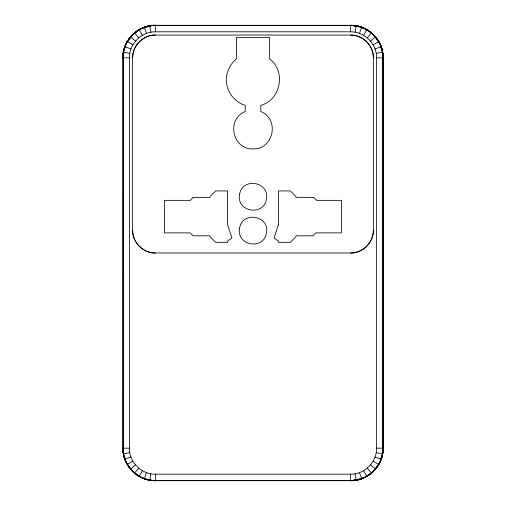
<?xml version="1.0" encoding="UTF-8"?>
<svg xmlns="http://www.w3.org/2000/svg" width="506" height="506" viewBox="0 0 506 506"><rect width="100%" height="100%" fill="white"/><g stroke="black" fill="none" stroke-linecap="round" stroke-linejoin="round"><path stroke-width="0.76" d="M350.588 474.192L350.588 480.7C367.963 481.105 383.542 465.558 383.093 448.171L383.112 57.829C383.542 40.448 367.97 24.876 350.588 25.3L155.412 25.3C138.081 24.895 122.382 40.442 122.964 57.829L122.888 448.171C122.477 465.558 138.03 481.105 155.412 480.7L350.588 480.7C367.97 481.124 383.542 465.552 383.112 448.171L376.609 448.171C376.85 462.086 364.497 474.432 350.588 474.192L155.412 474.192C141.503 474.432 129.15 462.086 129.391 448.171L129.391 57.829C129.15 43.914 141.503 31.568 155.412 31.808L350.588 31.808C364.497 31.568 376.85 43.914 376.609 57.829L376.609 448.171M133.091 34.452C126.652 40.353 123.034 49.133 122.907 57.829C122.547 40.423 138.037 24.971 155.412 25.319L155.412 31.808M123.028 54.825L122.888 57.829L129.391 57.829M350.588 31.808L350.588 25.3C367.875 24.902 383.712 40.423 382.947 57.829L383.036 448.171C383.516 465.558 367.938 481.035 350.588 480.681L355.212 480.371L353.643 480.131L361.126 478.632L363.915 477.354M134.779 32.681C127.385 38.791 122.857 48.222 122.888 57.829C122.471 40.436 138.037 24.883 155.412 25.3C143.628 25.237 132.268 32.131 126.728 42.498M123.59 54.129L123.439 51.852M383.093 448.171C383.244 465.507 367.97 480.909 350.588 480.624M123.23 450.41L123.23 55.59M123.344 54.104L123.515 51.865M132.642 57.829C132.414 45.654 143.242 34.825 155.412 35.059L350.588 35.059C362.758 34.825 373.586 45.654 373.358 57.829L373.358 230.23C373.586 242.406 362.758 253.228 350.588 253L155.412 253C143.242 253.228 132.414 242.406 132.642 230.23L132.642 57.829C132.433 45.654 143.242 34.851 155.412 35.059M373.358 230.23C373.567 242.406 362.758 253.209 350.588 253M383.112 448.171C383.175 459.96 376.287 471.32 365.92 476.861M382.808 449.701L382.947 448.171L382.492 454.514M123.053 57.829L123.224 56.349M363.915 28.646L361.126 27.368L353.643 25.819L355.212 25.629L350.588 25.319C367.951 24.952 383.485 40.429 383.112 57.829L376.609 57.829M123.04 54.642L123.508 51.486M150.896 473.799L149.763 480.207C134.615 477.809 122.616 463.509 122.888 448.171L129.391 448.171M355.104 32.201L356.237 25.793L361.714 27.261L366.85 29.658L363.599 35.293M381.948 454.995L380.657 459.385M382.232 453.49L382.523 451.984M132.876 44.819L127.246 41.562L124.849 46.704L123.382 52.181L129.789 53.307M373.124 461.181L378.754 464.438L381.151 459.296L382.618 453.819L376.211 452.693M124.546 49.044L125.159 46.9M148.789 479.58L146.512 479.46M361.227 27.09L361.012 27.71M122.888 448.171C122.838 461.542 131.712 474.211 144.286 478.739L146.512 472.623M359.488 33.377L361.714 27.261M126.355 44.186L125.083 46.078M127.019 42.858L130.7 37.299M140.915 477.291L146.595 479.169M142.401 470.707L139.15 476.342C144.096 479.131 149.725 480.687 155.412 480.7L155.412 474.192M379.272 463.502L375.503 469.081L370.518 464.9M376.749 466.804L377.988 464.875M135.81 474.128L137.252 474.672M367.312 37.893L371.493 32.909L365.92 29.139M138.688 468.107L134.507 473.091L140.08 476.861M375.73 468.809L371.221 473.319M134.748 32.941C140.428 28.102 147.948 25.395 155.412 25.471L352.125 25.547M134.893 33.111L137.252 31.328M370.518 41.1L375.503 36.919L378.754 41.562L381.151 46.704L375.041 48.93M130.497 469.081L135.481 464.9M375.642 38.127L376.154 37.722M367.324 475.64L369.197 474.305M138.517 30.543L140.415 29.367M127.759 465.299L130.7 468.701M140.08 29.139L134.507 32.909L138.688 37.893M373.124 44.819L378.754 41.562M127.246 464.438L132.876 461.181M150.896 32.201L149.763 25.793L144.286 27.261L139.15 29.658L142.401 35.293M350.588 480.7C358.178 480.605 365.617 477.898 371.493 473.091L367.312 468.107M148.789 26.42L140.915 28.709M125.083 459.922L126.355 461.814M130.959 457.07L124.849 459.296L128.366 466.241L134.779 473.319M381.17 48.848L381.796 48.665M150.978 26.008L152.414 25.439L155.412 25.319M133.091 471.548C128.182 466.994 124.723 460.738 123.515 454.135C126.007 469.188 140.219 480.871 155.412 480.681L152.414 480.561L150.978 479.992M376.211 53.307L382.618 52.181L380.638 45.382M129.789 452.693L123.382 453.819L125.361 460.618M149.068 25.926L152.224 25.458M353.776 480.542L356.932 480.074M353.643 480.226L355.174 480.074M352.125 480.453L155.412 480.624C147.954 480.485 140.428 477.955 134.748 473.059M353.662 480.371L355.206 480.295M155.412 25.376L350.588 25.376M152.42 480.485L155.412 480.529M353.662 25.629C369.899 26.527 383.384 41.688 383.093 57.829C383.251 40.455 367.957 25.161 350.588 25.319M350.588 35.059C362.758 34.851 373.567 45.654 373.358 57.829M155.412 253C143.242 253.209 132.433 242.406 132.642 230.23M155.412 480.7L149.763 480.207L144.286 478.739M353.643 25.774L355.174 25.926M353.776 25.458L356.932 25.926M149.068 480.074L152.224 480.542M381.17 457.152L381.796 457.335M124.849 46.704L130.959 48.93M375.041 457.07L381.151 459.296M138.517 475.457L140.415 476.633M367.324 30.36L369.197 31.695M376.154 468.278L375.642 467.873M130.497 36.919L135.481 41.1M371.221 32.681L375.73 37.191M134.893 472.889L135.994 473.894M376.749 39.196L377.988 41.125M363.599 470.707L366.85 476.342L363.036 478.227L356.237 480.207L355.104 473.799M127.019 463.142L128.012 465.14M380.657 46.615L381.948 51.005M359.488 472.623L361.714 478.739M144.286 27.261L146.512 33.377M361.012 478.29L361.227 478.91M124.546 456.956L125.159 459.1M382.232 52.51L382.523 54.016M123.515 454.135L122.964 448.171L123.515 454.135L123.344 451.896M382.492 51.486L383.036 57.829M123.04 451.358L123.508 454.514M123.053 448.171L123.224 449.651M123.73 454.091L123.59 451.871M382.808 56.299L382.947 57.829M122.964 448.171L123.028 451.175M382.814 57.829L382.814 448.171M123.186 57.829L123.186 448.171M226.53 76.564C224.828 89.043 233.108 101.814 245.195 105.349L245.195 111.522C226.055 119.163 232.406 149.586 253 148.928C273.594 149.586 279.945 119.163 260.805 111.522L260.805 105.349C280.792 100.169 286.295 71.087 269.59 58.955L269.59 37.393L236.41 37.393L236.41 58.955C231.021 63.301 227.428 69.701 226.53 76.564M239.547 194.405C236.169 211.869 263.651 216.713 266.453 199.155C269.831 181.692 242.349 176.847 239.547 194.405M239.547 228.238C236.169 245.695 263.651 250.54 266.453 232.981C269.831 215.524 242.349 210.679 239.547 228.238M123.73 51.909L123.527 54.129L123.73 51.909M278.37 224.898L274.075 238.073L278.37 240.964L278.37 242.323L290.349 242.323L295.94 236.732L295.94 235.815L312.853 235.815L315.782 232.886L341.48 232.886L341.48 200.357L316.699 200.357L313.771 197.429L295.94 197.429L295.94 196.511L290.349 190.926L278.37 190.926L278.37 224.898M193.147 197.429L190.218 200.357L164.52 200.357L164.52 232.886L190.218 232.886L193.147 235.815L210.06 235.815L210.06 236.732L215.651 242.323L227.63 242.323L227.63 240.964L231.925 238.073L227.63 224.898L227.63 190.926L215.651 190.926L210.06 196.511L210.06 197.429L193.147 197.429"/></g></svg>
